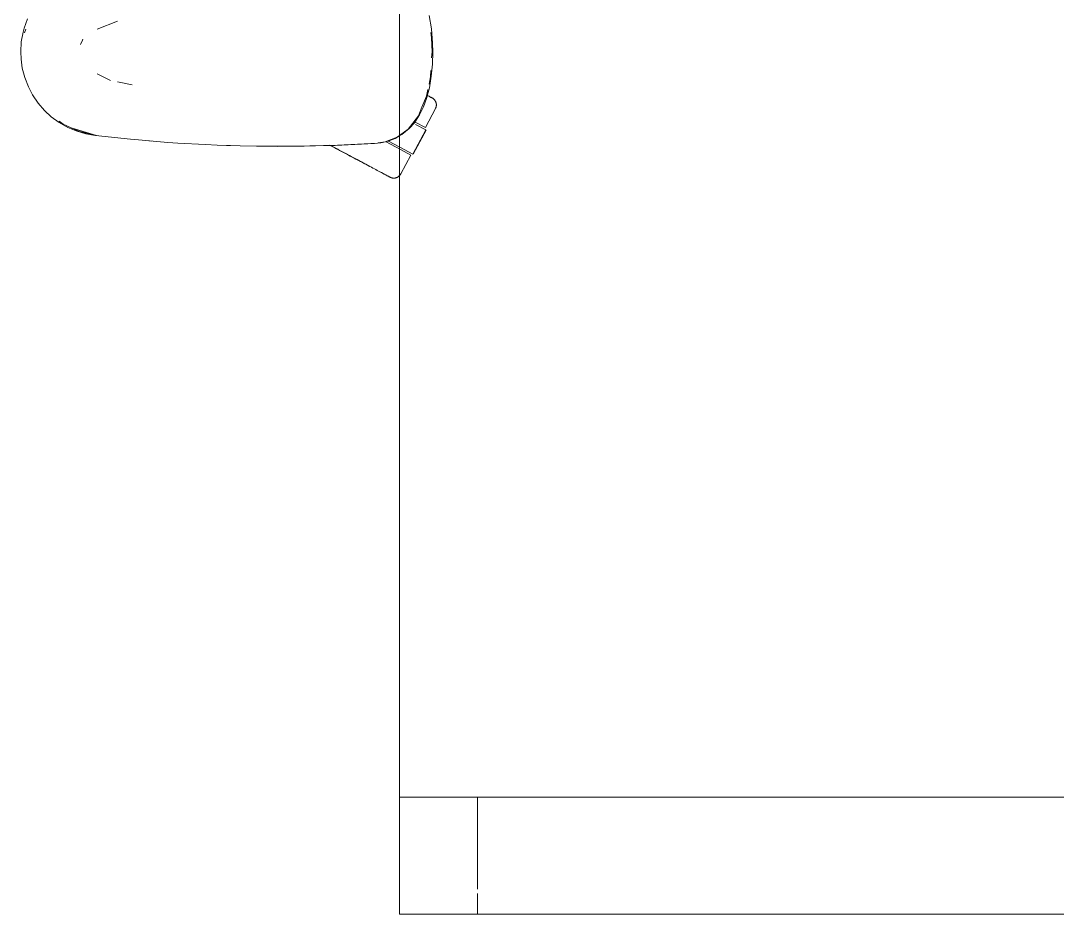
# Model space of a CAD drawing. Header units: millimetres. Extents: x 79795 to 317870, y -36033 to 97293.
# Drawn here: x 200481 to 201013, y 30008 to 30466 of the extents above; entities that cross this region are included whole.
import ezdxf

# ---------------------------------------------------------------- set-up
doc = ezdxf.new("R2010")
doc.units = ezdxf.units.MM
doc.header["$MEASUREMENT"] = 0
doc.layers.add('G-IMPT', color=8, linetype='CONTINUOUS', lineweight=9)
doc.layers.add('I-FURN', color=8, linetype='CONTINUOUS', lineweight=9)

msp = doc.modelspace()

# ---------------------------------------------------------------- linework, layer by layer
at = {"layer": 'G-IMPT'}
for p, q in [((200690.98, 30469.11), (200692.1, 30462.35)), ((200482.61, 30460.51), (200483.17, 30462.64)), ((200484.88, 30467.42), (200483.17, 30462.64)), ((200531.01, 30466.24), (200520.58, 30462.1)), ((200692.67, 30455.03), (200692.1, 30462.35)), ((200481.73, 30455.57), (200482.61, 30460.51)), ((200483.97, 30462.21), (200483.35, 30460.18)), ((200513.06, 30456.57), (200513.36, 30457.02)), ((200692.15, 30457.69), (200691.76, 30460.47)), ((200692.15, 30457.69), (200692.39, 30450.52)), ((200481.43, 30450.52), (200481.73, 30455.57)), ((200512.04, 30454.35), (200513.06, 30456.57)), ((200692.67, 30455.03), (200692.76, 30450.52)), ((200481.43, 30450.52), (200481.6, 30446.68)), ((200482.25, 30442.16), (200481.6, 30446.68)), ((200692.19, 30447.42), (200692.39, 30450.52)), ((200692.76, 30450.52), (200692.58, 30444.19)), ((200482.25, 30442.16), (200483.51, 30437.3)), ((200692.01, 30438.04), (200692.58, 30444.19)), ((200485.34, 30432.59), (200483.51, 30437.3)), ((200520.68, 30439.15), (200527.46, 30435.88)), ((200690.83, 30433.95), (200691.6, 30437.7)), ((200692.01, 30438.04), (200691.01, 30432.1)), ((200691.6, 30437.7), (200691.8, 30440.9)), ((200487.53, 30428.42), (200485.34, 30432.59)), ((200538.51, 30433.54), (200531.08, 30435.12)), ((200689.56, 30427.74), (200690.27, 30431.2)), ((200689.59, 30426.62), (200691.01, 30432.1)), ((200487.53, 30428.42), (200490.37, 30424.25)), ((200689.56, 30427.74), (200687.23, 30422.11)), ((200689.59, 30426.62), (200688, 30422.29)), ((200490.37, 30424.25), (200493.69, 30420.42)), ((200497.12, 30417.25), (200493.69, 30420.42)), ((200685.39, 30417.72), (200687.23, 30422.11)), ((200686.02, 30418.22), (200688, 30422.29)), ((200497.12, 30417.25), (200501.21, 30414.26)), ((200501.17, 30414.95), (200503.27, 30413.35)), ((200680.17, 30410.93), (200685.39, 30417.72)), ((200686.02, 30418.22), (200683.36, 30414.17)), ((200505.65, 30411.75), (200501.21, 30414.26)), ((200511.34, 30409.62), (200503.27, 30413.35)), ((200505.65, 30411.75), (200509.89, 30409.93)), ((200520.31, 30407.57), (200507.85, 30411.4)), ((200507.85, 30411.4), (200516.99, 30408.49)), ((200509.89, 30409.93), (200514.75, 30408.47)), ((200511.34, 30409.62), (200519.74, 30407.7)), ((200675.76, 30407.66), (200680.17, 30410.93)), ((200676.95, 30408.05), (200680.69, 30411.13)), ((200683.36, 30414.17), (200680.69, 30411.13)), ((200519.79, 30407.57), (200514.75, 30408.47)), ((200520.31, 30407.57), (200516.99, 30408.49)), ((200537.72, 30405.67), (200519.79, 30407.57)), ((200541.85, 30405.32), (200537.72, 30405.67)), ((200556.91, 30404.08), (200541.85, 30405.32)), ((200548.72, 30404.73), (200547.05, 30404.89)), ((200556.91, 30404.08), (200562, 30403.75)), ((200562, 30403.75), (200576.13, 30402.94)), ((200664.49, 30403.64), (200666.14, 30403.89)), ((200668.35, 30404.35), (200664.83, 30403.82)), ((200668.53, 30404.33), (200666.14, 30403.89)), ((200668.35, 30404.35), (200674.55, 30406.76)), ((200668.53, 30404.33), (200669.88, 30404.7)), ((200673.52, 30406.1), (200669.88, 30404.7)), ((200673.52, 30406.1), (200675.76, 30407.37)), ((200674.55, 30406.76), (200675.76, 30407.66)), ((200675.76, 30407.37), (200676.95, 30408.05)), ((200582.16, 30402.69), (200576.13, 30402.94)), ((200582.16, 30402.69), (200593.92, 30402.3)), ((200587.04, 30402.55), (200588.98, 30402.43)), ((200602.34, 30402.13), (200593.92, 30402.3)), ((200602.34, 30402.13), (200632.35, 30402.25)), ((200602.34, 30402.13), (200622.52, 30402.09)), ((200602.34, 30402.13), (200613.13, 30402.04)), ((200632.35, 30402.25), (200613.13, 30402.04)), ((200622.52, 30402.09), (200643.92, 30402.59)), ((200622.52, 30402.09), (200642.71, 30402.55)), ((200622.52, 30402.09), (200632.35, 30402.25)), ((200622.52, 30402.12), (200624.56, 30402.11)), ((200624.56, 30402.11), (200626.77, 30402.19)), ((200632.35, 30402.25), (200643.92, 30402.59)), ((200642.71, 30402.55), (200664.49, 30403.64)), ((200642.71, 30402.55), (200662.89, 30403.52)), ((200643.92, 30402.59), (200642.71, 30402.55)), ((200643.92, 30402.59), (200664.49, 30403.64)), ((200664.49, 30403.64), (200662.89, 30403.52))]:
    msp.add_line(p, q, dxfattribs=at)
at = {"layer": 'I-FURN'}
for p, q in [((200675.76, 31408.33), (200675.76, 30008.33)), ((200675.76, 30008.33), (200675.76, 31408.33)), ((200689.84, 30428.24), (200690.27, 30428.01)), ((200690.48, 30427.9), (200690.07, 30428.12)), ((200690.27, 30428.01), (200690.66, 30427.8)), ((200690.86, 30427.7), (200690.48, 30427.9)), ((200690.66, 30427.8), (200691.01, 30427.62)), ((200691.19, 30427.52), (200690.86, 30427.7)), ((200691.01, 30427.62), (200691.33, 30427.45)), ((200691.49, 30427.36), (200691.19, 30427.52)), ((200691.33, 30427.45), (200691.61, 30427.3)), ((200691.75, 30427.23), (200691.49, 30427.36)), ((200691.61, 30427.3), (200691.85, 30427.17)), ((200691.97, 30427.11), (200691.75, 30427.23)), ((200691.85, 30427.17), (200692.05, 30427.06)), ((200692.15, 30427.01), (200691.97, 30427.11)), ((200692.05, 30427.06), (200692.22, 30426.98)), ((200692.29, 30426.94), (200692.15, 30427.01)), ((200692.22, 30426.98), (200692.34, 30426.91)), ((200692.39, 30426.89), (200692.29, 30426.94)), ((200692.34, 30426.91), (200692.42, 30426.87)), ((200692.45, 30426.85), (200692.39, 30426.89)), ((200692.42, 30426.87), (200692.46, 30426.85)), ((200692.47, 30426.84), (200692.45, 30426.85)), ((200692.46, 30426.85), (200692.47, 30426.84)), ((200692.47, 30426.84), (200692.61, 30426.76)), ((200692.61, 30426.76), (200692.75, 30426.68)), ((200692.75, 30426.68), (200692.88, 30426.59)), ((200692.88, 30426.59), (200693.01, 30426.5)), ((200693.01, 30426.5), (200693.14, 30426.4)), ((200693.14, 30426.4), (200693.26, 30426.29)), ((200693.26, 30426.29), (200693.38, 30426.18)), ((200693.38, 30426.18), (200693.49, 30426.07)), ((200693.49, 30426.07), (200693.6, 30425.95)), ((200693.6, 30425.95), (200693.7, 30425.83)), ((200693.7, 30425.83), (200693.8, 30425.7)), ((200693.8, 30425.7), (200693.9, 30425.57)), ((200693.9, 30425.57), (200693.98, 30425.43)), ((200693.98, 30425.43), (200694.07, 30425.29)), ((200694.07, 30425.29), (200694.15, 30425.15)), ((200694.15, 30425.15), (200694.22, 30425.01)), ((200688.98, 30411.71), (200694.13, 30421.39)), ((200694.15, 30421.43), (200694.13, 30421.39)), ((200694.22, 30421.58), (200694.15, 30421.43)), ((200694.22, 30425.01), (200694.28, 30424.86)), ((200694.29, 30421.72), (200694.22, 30421.58)), ((200694.28, 30424.86), (200694.34, 30424.71)), ((200694.35, 30421.87), (200694.29, 30421.72)), ((200694.34, 30424.71), (200694.4, 30424.56)), ((200694.4, 30422.03), (200694.35, 30421.87)), ((200694.4, 30424.56), (200694.45, 30424.41)), ((200694.45, 30422.18), (200694.4, 30422.03)), ((200694.45, 30424.41), (200694.49, 30424.25)), ((200694.49, 30422.34), (200694.45, 30422.18)), ((200694.49, 30424.25), (200694.52, 30424.09)), ((200694.53, 30422.49), (200694.49, 30422.34)), ((200694.52, 30424.09), (200694.55, 30423.94)), ((200694.55, 30422.65), (200694.53, 30422.49)), ((200694.55, 30423.94), (200694.57, 30423.78)), ((200694.58, 30422.81), (200694.55, 30422.65)), ((200694.57, 30423.78), (200694.59, 30423.62)), ((200694.59, 30422.97), (200694.58, 30422.81)), ((200694.59, 30423.62), (200694.6, 30423.45)), ((200694.6, 30423.13), (200694.59, 30422.97)), ((200694.6, 30423.45), (200694.6, 30423.29)), ((200694.6, 30423.29), (200694.6, 30423.13)), ((200683.79, 30414.47), (200688.98, 30411.71)), ((200689.17, 30410.48), (200682.6, 30398.12)), ((200682.77, 30398.02), (200689.34, 30410.39)), ((200683.88, 30413.29), (200689.17, 30410.48)), ((200668.81, 30404.31), (200676.19, 30400.39)), ((200675.9, 30401.67), (200670.09, 30404.77)), ((200641.01, 30402.11), (200640.02, 30402.63)), ((200640.47, 30402.39), (200641.46, 30401.87)), ((200642, 30401.58), (200641.01, 30402.11)), ((200641.46, 30401.87), (200642.46, 30401.34)), ((200642.99, 30401.05), (200642, 30401.58)), ((200642.46, 30401.34), (200643.45, 30400.81)), ((200644, 30400.52), (200642.99, 30401.05)), ((200643.45, 30400.81), (200644.46, 30400.27)), ((200645, 30399.98), (200644, 30400.52)), ((200644.46, 30400.27), (200645.46, 30399.74)), ((200646.01, 30399.45), (200645, 30399.98)), ((200645.46, 30399.74), (200646.47, 30399.2)), ((200647.01, 30398.91), (200646.01, 30399.45)), ((200646.47, 30399.2), (200647.47, 30398.67)), ((200648.01, 30398.38), (200647.01, 30398.91)), ((200647.47, 30398.67), (200648.47, 30398.14)), ((200682.6, 30398.12), (200675.9, 30401.67)), ((200676.19, 30400.39), (200681.47, 30397.58)), ((200649.01, 30397.85), (200648.01, 30398.38)), ((200648.47, 30398.14), (200649.47, 30397.61)), ((200650.01, 30397.32), (200649.01, 30397.85)), ((200649.47, 30397.61), (200650.46, 30397.08)), ((200650.99, 30396.8), (200650.01, 30397.32)), ((200650.46, 30397.08), (200651.45, 30396.56)), ((200651.97, 30396.28), (200650.99, 30396.8)), ((200651.45, 30396.56), (200652.42, 30396.04)), ((200652.94, 30395.76), (200651.97, 30396.28)), ((200652.42, 30396.04), (200653.38, 30395.53)), ((200653.9, 30395.25), (200652.94, 30395.76)), ((200653.38, 30395.53), (200654.33, 30395.02)), ((200654.84, 30394.75), (200653.9, 30395.25)), ((200654.33, 30395.02), (200655.27, 30394.52)), ((200655.77, 30394.26), (200654.84, 30394.75)), ((200655.27, 30394.52), (200656.19, 30394.03)), ((200656.69, 30393.77), (200655.77, 30394.26)), ((200656.19, 30394.03), (200657.1, 30393.55)), ((200657.58, 30393.29), (200656.69, 30393.77)), ((200657.1, 30393.55), (200657.99, 30393.08)), ((200658.46, 30392.83), (200657.58, 30393.29)), ((200676.32, 30387.89), (200681.47, 30397.58)), ((200657.99, 30393.08), (200658.86, 30392.62)), ((200659.32, 30392.37), (200658.46, 30392.83)), ((200658.86, 30392.62), (200659.7, 30392.17)), ((200660.15, 30391.93), (200659.32, 30392.37)), ((200659.7, 30392.17), (200660.53, 30391.73)), ((200660.53, 30391.73), (200661.33, 30391.3)), ((200661.33, 30391.3), (200662.1, 30390.89)), ((200662.1, 30390.89), (200662.85, 30390.49)), ((200662.85, 30390.49), (200663.58, 30390.11)), ((200663.58, 30390.11), (200664.27, 30389.74)), ((200664.27, 30389.74), (200664.93, 30389.38)), ((200664.93, 30389.38), (200665.57, 30389.05)), ((200665.57, 30389.05), (200666.17, 30388.73)), ((200666.48, 30388.56), (200665.9, 30388.87)), ((200666.17, 30388.73), (200666.74, 30388.43)), ((200667.03, 30388.27), (200666.48, 30388.56)), ((200666.74, 30388.43), (200667.27, 30388.14)), ((200667.55, 30387.99), (200667.03, 30388.27)), ((200667.27, 30388.14), (200667.77, 30387.87)), ((200668.03, 30387.74), (200667.55, 30387.99)), ((200667.77, 30387.87), (200668.24, 30387.63)), ((200676.32, 30387.89), (200676.24, 30387.75)), ((200668.48, 30387.5), (200668.03, 30387.74)), ((200668.24, 30387.63), (200668.67, 30387.4)), ((200668.89, 30387.28), (200668.48, 30387.5)), ((200668.67, 30387.4), (200669.06, 30387.19)), ((200669.26, 30387.08), (200668.89, 30387.28)), ((200669.06, 30387.19), (200669.42, 30387)), ((200669.6, 30386.91), (200669.26, 30387.08)), ((200669.42, 30387), (200669.74, 30386.83)), ((200669.89, 30386.75), (200669.6, 30386.91)), ((200669.74, 30386.83), (200670.02, 30386.68)), ((200670.15, 30386.61), (200669.89, 30386.75)), ((200670.02, 30386.68), (200670.26, 30386.55)), ((200670.37, 30386.49), (200670.15, 30386.61)), ((200670.26, 30386.55), (200670.46, 30386.45)), ((200670.55, 30386.4), (200670.37, 30386.49)), ((200670.46, 30386.45), (200670.62, 30386.36)), ((200670.69, 30386.32), (200670.55, 30386.4)), ((200670.62, 30386.36), (200670.74, 30386.3)), ((200670.79, 30386.27), (200670.69, 30386.32)), ((200670.74, 30386.3), (200670.82, 30386.25)), ((200670.85, 30386.24), (200670.79, 30386.27)), ((200670.82, 30386.25), (200670.87, 30386.23)), ((200670.87, 30386.23), (200670.85, 30386.24)), ((200670.91, 30386.21), (200670.87, 30386.23)), ((200670.87, 30386.23), (200670.87, 30386.23)), ((200671.05, 30386.14), (200670.91, 30386.21)), ((200671.2, 30386.07), (200671.05, 30386.14)), ((200671.35, 30386.01), (200671.2, 30386.07)), ((200671.5, 30385.96), (200671.35, 30386.01)), ((200671.66, 30385.91), (200671.5, 30385.96)), ((200671.81, 30385.87), (200671.66, 30385.91)), ((200671.97, 30385.83), (200671.81, 30385.87)), ((200672.13, 30385.81), (200671.97, 30385.83)), ((200672.29, 30385.78), (200672.13, 30385.81)), ((200672.45, 30385.77), (200672.29, 30385.78)), ((200672.61, 30385.76), (200672.45, 30385.77)), ((200672.77, 30385.76), (200672.61, 30385.76)), ((200672.93, 30385.76), (200672.77, 30385.76)), ((200673.09, 30385.77), (200672.93, 30385.76)), ((200673.25, 30385.79), (200673.09, 30385.77)), ((200673.41, 30385.81), (200673.25, 30385.79)), ((200673.57, 30385.84), (200673.41, 30385.81)), ((200673.73, 30385.87), (200673.57, 30385.84)), ((200673.89, 30385.92), (200673.73, 30385.87)), ((200674.04, 30385.96), (200673.89, 30385.92)), ((200674.19, 30386.02), (200674.04, 30385.96)), ((200674.34, 30386.08), (200674.19, 30386.02)), ((200674.49, 30386.14), (200674.34, 30386.08)), ((200674.63, 30386.22), (200674.49, 30386.14)), ((200674.77, 30386.29), (200674.63, 30386.22)), ((200674.91, 30386.38), (200674.77, 30386.29)), ((200675.05, 30386.46), (200674.91, 30386.38)), ((200675.18, 30386.56), (200675.05, 30386.46)), ((200675.3, 30386.66), (200675.18, 30386.56)), ((200675.43, 30386.76), (200675.3, 30386.66)), ((200675.55, 30386.87), (200675.43, 30386.76)), ((200675.66, 30386.98), (200675.55, 30386.87)), ((200675.77, 30387.1), (200675.66, 30386.98)), ((200675.87, 30387.22), (200675.77, 30387.1)), ((200675.97, 30387.35), (200675.87, 30387.22)), ((200676.07, 30387.48), (200675.97, 30387.35)), ((200676.16, 30387.62), (200676.07, 30387.48)), ((200676.24, 30387.75), (200676.16, 30387.62)), ((200675.76, 30068.33), (201110.76, 30068.33)), ((200715.76, 30068.33), (200675.76, 30068.33)), ((200675.76, 30068.33), (200675.76, 30008.33)), ((200675.76, 30008.33), (200675.76, 30068.33)), ((202235.76, 30068.33), (200715.76, 30068.33)), ((200715.76, 30021.22), (200715.76, 30068.33)), ((200715.76, 30021.22), (200715.76, 30068.33)), ((200715.76, 30008.33), (200715.76, 30018.91)), ((200715.76, 30008.33), (200715.76, 30018.91)), ((200675.76, 30008.33), (201475.76, 30008.33)), ((201475.76, 30008.33), (200675.76, 30008.33)), ((200675.76, 30008.33), (200715.76, 30008.33)), ((201110.76, 30008.33), (200675.76, 30008.33)), ((200715.76, 30008.33), (202235.76, 30008.33))]:
    msp.add_line(p, q, dxfattribs=at)

doc.saveas('drawing.dxf')
